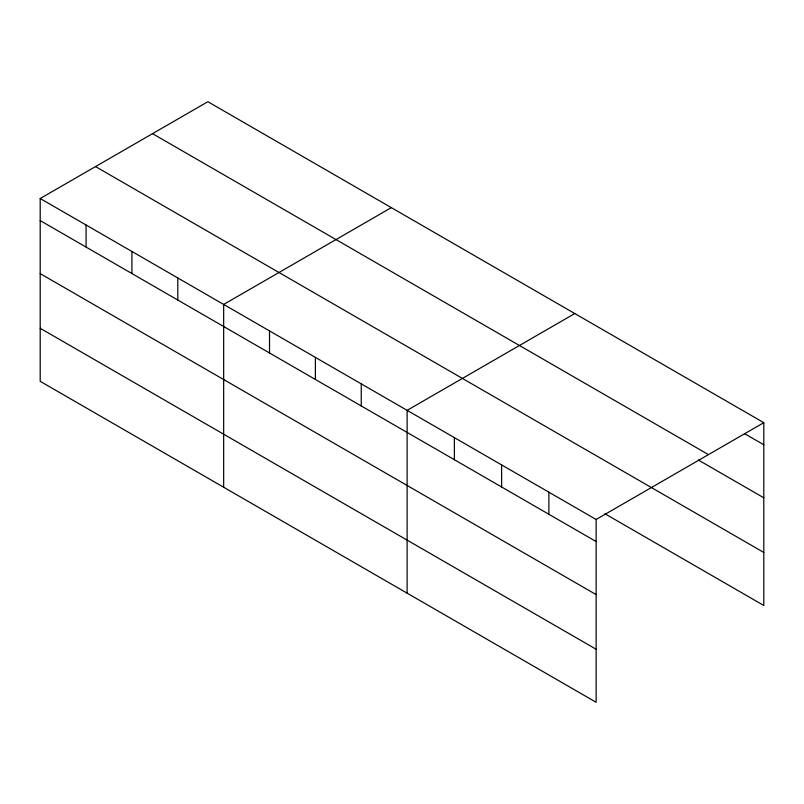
<?xml version="1.0" encoding="UTF-8"?>
<svg xmlns="http://www.w3.org/2000/svg" width="804" height="804" viewBox="0 0 804 804"><rect width="100%" height="100%" fill="white"/><g stroke="black" fill="none" stroke-linecap="round" stroke-linejoin="round"><path stroke-width="1.21" d="M40.2 198.518L596.136 519.474L596.136 702.284L40.2 381.327L40.2 198.518L207.864 101.716L763.8 422.673L763.8 605.482L604.849 513.716M391.327 207.633L223.663 304.435L223.663 487.244M574.78 313.55L407.115 410.352L407.115 593.161M596.136 519.474L763.8 422.673M744.464 433.597L763.8 444.753M152.539 133.655L708.475 454.622M698.284 459.978L763.8 497.797M95.525 166.569L763.8 552.448M40.2 220.597L596.136 541.554M40.2 273.631L596.136 594.598M40.2 328.283L596.136 649.25M548.881 492.199L548.881 514.279M501.626 464.913L501.626 486.993M454.371 437.627L454.371 459.717M361.247 383.87L361.247 405.95M315.389 357.388L315.389 379.468M269.521 330.906L269.521 352.996M177.795 277.953L177.795 300.033M131.926 251.471L131.926 273.551M86.068 224.989L86.068 247.069"/></g></svg>
